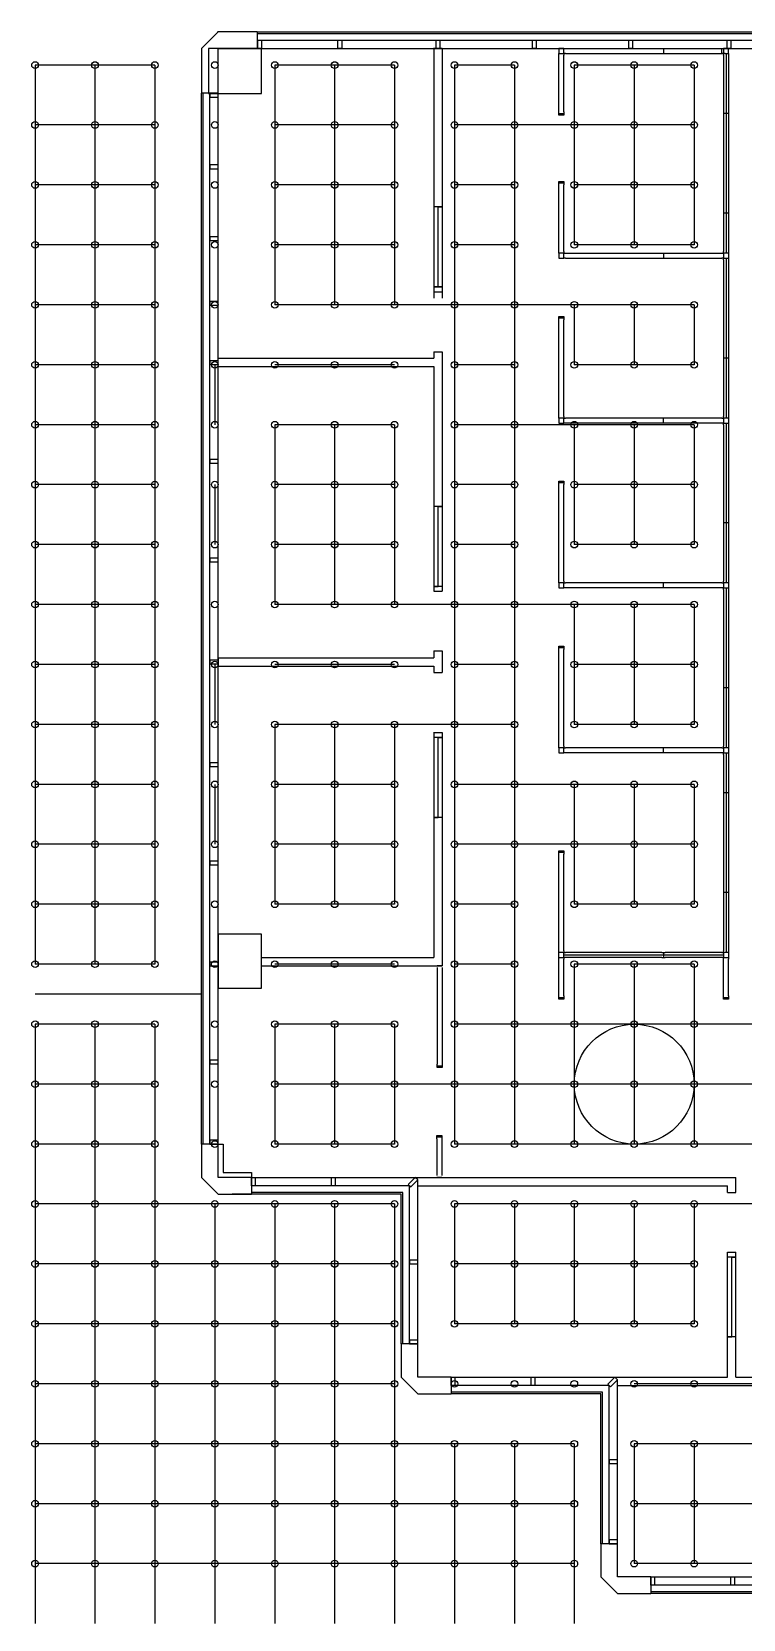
# Model space of a CAD drawing. Header units: inches. Extents: x 1102 to 3431, y 1202 to 3384.
# Drawn here: x 1102 to 1530, y 2431 to 3384 of the extents above; entities that cross this region are included whole.
import ezdxf

# ---------------------------------------------------------------- set-up
doc = ezdxf.new("R2010")
doc.units = ezdxf.units.IN
doc.header["$MEASUREMENT"] = 0
for name, color, linetype in [('E-B-FURR', 6, 'CONTINUOUS'), ('E-B-GLAZ', 8, 'CONTINUOUS'), ('E-B-MULL', 8, 'CONTINUOUS'), ('E-B-SHEL', 2, 'CONTINUOUS'), ('PANELS_201', 6, 'CONTINUOUS')]:
    doc.layers.add(name, color=color, linetype=linetype)

msp = doc.modelspace()

# ---------------------------------------------------------------- linework, layer by layer
at = {"layer": 'E-B-FURR'}
for p, q in [((1238, 3374), (1570, 3374)), ((1348.520601, 3374), (1343.436327, 3374)), ((1343.520601, 3374), (1343.520601, 3223.960452)), ((1348.520601, 3374), (1348.520601, 3223.960452)), ((1140, 3364), (1104, 3364)), ((1176, 3364), (1140, 3364)), ((1284, 3364), (1248, 3364)), ((1320, 3364), (1284, 3364)), ((1392, 3364), (1356, 3364)), ((1464, 3364), (1428, 3364)), ((1500, 3364), (1464, 3364)), ((1214.058273, 2716), (1214.058273, 3347)), ((1140, 3328), (1104, 3328)), ((1176, 3328), (1140, 3328)), ((1284, 3328), (1248, 3328)), ((1320, 3328), (1284, 3328)), ((1392, 3328), (1356, 3328)), ((1428, 3328), (1392, 3328)), ((1464, 3328), (1428, 3328)), ((1500, 3328), (1464, 3328)), ((1140, 3292), (1104, 3292)), ((1176, 3292), (1140, 3292)), ((1284, 3292), (1248, 3292)), ((1320, 3292), (1284, 3292)), ((1392, 3292), (1356, 3292)), ((1464, 3292), (1428, 3292)), ((1500, 3292), (1464, 3292)), ((1140, 3256), (1104, 3256)), ((1176, 3256), (1140, 3256)), ((1284, 3256), (1248, 3256)), ((1320, 3256), (1284, 3256)), ((1392, 3256), (1356, 3256)), ((1464, 3256), (1428, 3256)), ((1500, 3256), (1464, 3256)), ((1343.520601, 3230.812555), (1348.520601, 3230.812555)), ((1343.520601, 3227.812555), (1348.520601, 3227.812555)), ((1140, 3220), (1104, 3220)), ((1176, 3220), (1140, 3220)), ((1284, 3220), (1248, 3220)), ((1320, 3220), (1284, 3220)), ((1356, 3220), (1320, 3220)), ((1392, 3220), (1356, 3220)), ((1428, 3220), (1392, 3220)), ((1464, 3220), (1428, 3220)), ((1500, 3220), (1464, 3220)), ((1214.083223, 3187.960452), (1343.520601, 3187.960452)), ((1214.083223, 3182.862676), (1214.083223, 3187.862676)), ((1343.520601, 3191.812555), (1343.520601, 3187.960452)), ((1343.520601, 3191.812555), (1348.520601, 3191.812555)), ((1348.520601, 3191.812555), (1348.520601, 3048.117026)), ((1140, 3184), (1104, 3184)), ((1176, 3184), (1140, 3184)), ((1214.083223, 3182.960452), (1343.520601, 3182.960452)), ((1284, 3184), (1248, 3184)), ((1320, 3184), (1284, 3184)), ((1343.520601, 3182.960452), (1343.520601, 3048.117026)), ((1392, 3184), (1356, 3184)), ((1464, 3184), (1428, 3184)), ((1500, 3184), (1464, 3184)), ((1140, 3148), (1104, 3148)), ((1176, 3148), (1140, 3148)), ((1284, 3148), (1248, 3148)), ((1320, 3148), (1284, 3148)), ((1392, 3148), (1356, 3148)), ((1428, 3148), (1392, 3148)), ((1464, 3148), (1428, 3148)), ((1500, 3148), (1464, 3148)), ((1140, 3112), (1104, 3112)), ((1176, 3112), (1140, 3112)), ((1284, 3112), (1248, 3112)), ((1320, 3112), (1284, 3112)), ((1392, 3112), (1356, 3112)), ((1464, 3112), (1428, 3112)), ((1500, 3112), (1464, 3112)), ((1140, 3076), (1104, 3076)), ((1176, 3076), (1140, 3076)), ((1284, 3076), (1248, 3076)), ((1320, 3076), (1284, 3076)), ((1392, 3076), (1356, 3076)), ((1464, 3076), (1428, 3076)), ((1500, 3076), (1464, 3076)), ((1343.520601, 3048.117026), (1348.520601, 3048.117026)), ((1140, 3040), (1104, 3040)), ((1176, 3040), (1140, 3040)), ((1284, 3040), (1248, 3040)), ((1320, 3040), (1284, 3040)), ((1356, 3040), (1320, 3040)), ((1392, 3040), (1356, 3040)), ((1428, 3040), (1392, 3040)), ((1464, 3040), (1428, 3040)), ((1500, 3040), (1464, 3040)), ((1140, 3004), (1104, 3004)), ((1176, 3004), (1140, 3004)), ((1214.058273, 3007.971546), (1343.520601, 3007.971546)), ((1214.058273, 3007.93089), (1214.058273, 3002.93089)), ((1284, 3004), (1248, 3004)), ((1320, 3004), (1284, 3004)), ((1343.520601, 3012.117026), (1348.520601, 3012.117026)), ((1343.520601, 3012.117026), (1343.520601, 3007.971546)), ((1348.520601, 3012.117026), (1348.520601, 2999.117026)), ((1392, 3004), (1356, 3004)), ((1464, 3004), (1428, 3004)), ((1500, 3004), (1464, 3004)), ((1214.058273, 3002.971546), (1343.520601, 3002.971546)), ((1343.520601, 3002.971546), (1343.520601, 2999.117026)), ((1343.520601, 2999.117026), (1348.520601, 2999.117026)), ((1140, 2968), (1104, 2968)), ((1176, 2968), (1140, 2968)), ((1284, 2968), (1248, 2968)), ((1320, 2968), (1284, 2968)), ((1356, 2968), (1320, 2968)), ((1392, 2968), (1356, 2968)), ((1464, 2968), (1428, 2968)), ((1500, 2968), (1464, 2968)), ((1343.353543, 2963.089481), (1348.353543, 2963.089481)), ((1343.520601, 2963.117026), (1343.520601, 2827.971546)), ((1343.520601, 2963.117026), (1348.520601, 2963.117026)), ((1348.520601, 2963.117026), (1348.520601, 2822.971546)), ((1140, 2932), (1104, 2932)), ((1176, 2932), (1140, 2932)), ((1284, 2932), (1248, 2932)), ((1320, 2932), (1284, 2932)), ((1392, 2932), (1356, 2932)), ((1428, 2932), (1392, 2932)), ((1464, 2932), (1428, 2932)), ((1500, 2932), (1464, 2932)), ((1140, 2896), (1104, 2896)), ((1176, 2896), (1140, 2896)), ((1284, 2896), (1248, 2896)), ((1320, 2896), (1284, 2896)), ((1392, 2896), (1356, 2896)), ((1428, 2896), (1392, 2896)), ((1464, 2896), (1428, 2896)), ((1500, 2896), (1464, 2896)), ((1140, 2860), (1104, 2860)), ((1176, 2860), (1140, 2860)), ((1284, 2860), (1248, 2860)), ((1320, 2860), (1284, 2860)), ((1392, 2860), (1356, 2860)), ((1464, 2860), (1428, 2860)), ((1500, 2860), (1464, 2860)), ((1140, 2824), (1104, 2824)), ((1176, 2824), (1140, 2824)), ((1240.111079, 2827.971546), (1343.520601, 2827.971546)), ((1240.111079, 2822.971546), (1348.520601, 2822.971546)), ((1284, 2824), (1248, 2824)), ((1320, 2824), (1284, 2824)), ((1392, 2824), (1356, 2824)), ((1464, 2824), (1428, 2824)), ((1500, 2824), (1464, 2824)), ((1214.087116, 2809.653132), (1240.111079, 2809.653132)), ((1140, 2788), (1104, 2788)), ((1176, 2788), (1140, 2788)), ((1284, 2788), (1248, 2788)), ((1320, 2788), (1284, 2788)), ((1392, 2788), (1356, 2788)), ((1428, 2788), (1392, 2788)), ((1464, 2788), (1428, 2788)), ((1500, 2788), (1464, 2788)), ((1536, 2788), (1500, 2788)), ((1140, 2752), (1104, 2752)), ((1176, 2752), (1140, 2752)), ((1284, 2752), (1248, 2752)), ((1320, 2752), (1284, 2752)), ((1356, 2752), (1320, 2752)), ((1392, 2752), (1356, 2752)), ((1428, 2752), (1392, 2752)), ((1464, 2752), (1428, 2752)), ((1500, 2752), (1464, 2752)), ((1536, 2752), (1500, 2752)), ((1140, 2716), (1104, 2716)), ((1176, 2716), (1140, 2716)), ((1284, 2716), (1248, 2716)), ((1320, 2716), (1284, 2716)), ((1392, 2716), (1356, 2716)), ((1428, 2716), (1392, 2716)), ((1464, 2716), (1428, 2716)), ((1500, 2716), (1464, 2716)), ((1536, 2716), (1500, 2716)), ((1234, 2696), (1332.40901, 2696)), ((1332.63739, 2696), (1525, 2696)), ((1334, 2596), (1334, 2694.40901)), ((1334, 2691), (1520, 2691)), ((1520, 2687), (1520, 2691)), ((1525, 2687), (1525, 2696)), ((1140, 2680), (1104, 2680)), ((1176, 2680), (1140, 2680)), ((1212, 2680), (1176, 2680)), ((1248, 2680), (1212, 2680)), ((1284, 2680), (1248, 2680)), ((1320, 2680), (1284, 2680)), ((1392, 2680), (1356, 2680)), ((1428, 2680), (1392, 2680)), ((1464, 2680), (1428, 2680)), ((1500, 2680), (1464, 2680)), ((1536, 2680), (1500, 2680)), ((1520, 2687), (1525, 2687)), ((1520, 2576), (1520, 2651)), ((1520, 2651), (1525, 2651)), ((1525, 2576), (1525, 2651)), ((1140, 2644), (1104, 2644)), ((1176, 2644), (1140, 2644)), ((1212, 2644), (1176, 2644)), ((1248, 2644), (1212, 2644)), ((1284, 2644), (1248, 2644)), ((1320, 2644), (1284, 2644)), ((1392, 2644), (1356, 2644)), ((1428, 2644), (1392, 2644)), ((1464, 2644), (1428, 2644)), ((1500, 2644), (1464, 2644)), ((1140, 2608), (1104, 2608)), ((1176, 2608), (1140, 2608)), ((1212, 2608), (1176, 2608)), ((1248, 2608), (1212, 2608)), ((1284, 2608), (1248, 2608)), ((1320, 2608), (1284, 2608)), ((1392, 2608), (1356, 2608)), ((1428, 2608), (1392, 2608)), ((1464, 2608), (1428, 2608)), ((1500, 2608), (1464, 2608)), ((1354, 2576), (1452.40901, 2576)), ((1452.40901, 2576), (1520, 2576)), ((1454, 2476), (1454, 2574.40901)), ((1525, 2576), (1598, 2576)), ((1140, 2572), (1104, 2572)), ((1176, 2572), (1140, 2572)), ((1212, 2572), (1176, 2572)), ((1248, 2572), (1212, 2572)), ((1284, 2572), (1248, 2572)), ((1320, 2572), (1284, 2572)), ((1454, 2571), (1593, 2571)), ((1500, 2572), (1464, 2572)), ((1536, 2572), (1500, 2572)), ((1140, 2536), (1104, 2536)), ((1176, 2536), (1140, 2536)), ((1212, 2536), (1176, 2536)), ((1248, 2536), (1212, 2536)), ((1284, 2536), (1248, 2536)), ((1320, 2536), (1284, 2536)), ((1356, 2536), (1320, 2536)), ((1392, 2536), (1356, 2536)), ((1428, 2536), (1392, 2536)), ((1500, 2536), (1464, 2536)), ((1536, 2536), (1500, 2536)), ((1140, 2500), (1104, 2500)), ((1176, 2500), (1140, 2500)), ((1212, 2500), (1176, 2500)), ((1248, 2500), (1212, 2500)), ((1284, 2500), (1248, 2500)), ((1320, 2500), (1284, 2500)), ((1356, 2500), (1320, 2500)), ((1392, 2500), (1356, 2500)), ((1428, 2500), (1392, 2500)), ((1500, 2500), (1464, 2500)), ((1536, 2500), (1500, 2500)), ((1140, 2464), (1104, 2464)), ((1176, 2464), (1140, 2464)), ((1212, 2464), (1176, 2464)), ((1248, 2464), (1212, 2464)), ((1284, 2464), (1248, 2464)), ((1320, 2464), (1284, 2464)), ((1356, 2464), (1320, 2464)), ((1392, 2464), (1356, 2464)), ((1428, 2464), (1392, 2464)), ((1500, 2464), (1464, 2464)), ((1536, 2464), (1500, 2464)), ((1474, 2456), (1572.40901, 2456))]:
    msp.add_line(p, q, dxfattribs=at)
at = {"layer": 'E-B-FURR', "color": 3}
for p, q in [((1104, 3364), (1104, 3328)), ((1140, 3364), (1140, 3328)), ((1176, 3364), (1176, 3328)), ((1248, 3364), (1248, 3328)), ((1284, 3364), (1284, 3328)), ((1320, 3364), (1320, 3328)), ((1356, 3364), (1356, 3328)), ((1392, 3364), (1392, 3328)), ((1428, 3364), (1428, 3328)), ((1464, 3364), (1464, 3328)), ((1500, 3364), (1500, 3328)), ((1104, 3328), (1104, 3292)), ((1140, 3328), (1140, 3292)), ((1176, 3328), (1176, 3292)), ((1248, 3328), (1248, 3292)), ((1284, 3328), (1284, 3292)), ((1320, 3328), (1320, 3292)), ((1356, 3328), (1356, 3292)), ((1392, 3328), (1392, 3292)), ((1428, 3328), (1428, 3292)), ((1464, 3328), (1464, 3292)), ((1500, 3328), (1500, 3292)), ((1104, 3292), (1104, 3256)), ((1140, 3292), (1140, 3256)), ((1176, 3292), (1176, 3256)), ((1248, 3292), (1248, 3256)), ((1284, 3292), (1284, 3256)), ((1320, 3292), (1320, 3256)), ((1356, 3292), (1356, 3256)), ((1392, 3292), (1392, 3256)), ((1428, 3292), (1428, 3256)), ((1464, 3292), (1464, 3256)), ((1500, 3292), (1500, 3256)), ((1104, 3256), (1104, 3220)), ((1140, 3256), (1140, 3220)), ((1176, 3256), (1176, 3220)), ((1248, 3256), (1248, 3220)), ((1284, 3256), (1284, 3220)), ((1320, 3256), (1320, 3220)), ((1356, 3256), (1356, 3220)), ((1392, 3256), (1392, 3220)), ((1104, 3220), (1104, 3184)), ((1140, 3220), (1140, 3184)), ((1176, 3220), (1176, 3184)), ((1356, 3220), (1356, 3184)), ((1392, 3220), (1392, 3184)), ((1428, 3220), (1428, 3184)), ((1464, 3220), (1464, 3184)), ((1500, 3220), (1500, 3184)), ((1104, 3184), (1104, 3148)), ((1140, 3184), (1140, 3148)), ((1176, 3184), (1176, 3148)), ((1212, 3184), (1212, 3148)), ((1356, 3184), (1356, 3148)), ((1392, 3184), (1392, 3148)), ((1104, 3148), (1104, 3112)), ((1140, 3148), (1140, 3112)), ((1176, 3148), (1176, 3112)), ((1248, 3148), (1248, 3112)), ((1284, 3148), (1284, 3112)), ((1320, 3148), (1320, 3112)), ((1356, 3148), (1356, 3112)), ((1392, 3148), (1392, 3112)), ((1428, 3148), (1428, 3112)), ((1464, 3148), (1464, 3112)), ((1500, 3148), (1500, 3112)), ((1104, 3112), (1104, 3076)), ((1140, 3112), (1140, 3076)), ((1176, 3112), (1176, 3076)), ((1212, 3112), (1212, 3076)), ((1248, 3112), (1248, 3076)), ((1284, 3112), (1284, 3076)), ((1320, 3112), (1320, 3076)), ((1356, 3112), (1356, 3076)), ((1392, 3112), (1392, 3076)), ((1428, 3112), (1428, 3076)), ((1464, 3112), (1464, 3076)), ((1500, 3112), (1500, 3076)), ((1104, 3076), (1104, 3040)), ((1140, 3076), (1140, 3040)), ((1176, 3076), (1176, 3040)), ((1248, 3076), (1248, 3040)), ((1284, 3076), (1284, 3040)), ((1320, 3076), (1320, 3040)), ((1356, 3076), (1356, 3040)), ((1392, 3076), (1392, 3040)), ((1104, 3040), (1104, 3004)), ((1140, 3040), (1140, 3004)), ((1176, 3040), (1176, 3004)), ((1356, 3040), (1356, 3004)), ((1392, 3040), (1392, 3004)), ((1428, 3040), (1428, 3004)), ((1464, 3040), (1464, 3004)), ((1500, 3040), (1500, 3004)), ((1104, 3004), (1104, 2968)), ((1140, 3004), (1140, 2968)), ((1176, 3004), (1176, 2968)), ((1212, 3004), (1212, 2968)), ((1356, 3004), (1356, 2968)), ((1392, 3004), (1392, 2968)), ((1428, 3004), (1428, 2968)), ((1464, 3004), (1464, 2968)), ((1500, 3004), (1500, 2968)), ((1104, 2968), (1104, 2932)), ((1140, 2968), (1140, 2932)), ((1176, 2968), (1176, 2932)), ((1248, 2968), (1248, 2932)), ((1284, 2968), (1284, 2932)), ((1320, 2968), (1320, 2932)), ((1356, 2968), (1356, 2932)), ((1392, 2968), (1392, 2932)), ((1104, 2932), (1104, 2896)), ((1140, 2932), (1140, 2896)), ((1176, 2932), (1176, 2896)), ((1212, 2932), (1212, 2896)), ((1248, 2932), (1248, 2896)), ((1284, 2932), (1284, 2896)), ((1320, 2932), (1320, 2896)), ((1356, 2932), (1356, 2896)), ((1392, 2932), (1392, 2896)), ((1428, 2932), (1428, 2896)), ((1464, 2932), (1464, 2896)), ((1500, 2932), (1500, 2896)), ((1104, 2896), (1104, 2860)), ((1140, 2896), (1140, 2860)), ((1176, 2896), (1176, 2860)), ((1248, 2896), (1248, 2860)), ((1284, 2896), (1284, 2860)), ((1320, 2896), (1320, 2860)), ((1356, 2896), (1356, 2860)), ((1392, 2896), (1392, 2860)), ((1428, 2896), (1428, 2860)), ((1464, 2896), (1464, 2860)), ((1500, 2896), (1500, 2860)), ((1104, 2860), (1104, 2824)), ((1140, 2860), (1140, 2824)), ((1176, 2860), (1176, 2824)), ((1356, 2860), (1356, 2824)), ((1392, 2860), (1392, 2824)), ((1356, 2824), (1356, 2788)), ((1392, 2824), (1392, 2788)), ((1428, 2824), (1428, 2788)), ((1464, 2824), (1464, 2788)), ((1500, 2824), (1500, 2788)), ((1104, 2788), (1104, 2752)), ((1140, 2788), (1140, 2752)), ((1176, 2788), (1176, 2752)), ((1248, 2788), (1248, 2752)), ((1284, 2788), (1284, 2752)), ((1320, 2788), (1320, 2752)), ((1356, 2788), (1356, 2752)), ((1392, 2788), (1392, 2752)), ((1428, 2788), (1428, 2752)), ((1464, 2788), (1464, 2752)), ((1500, 2788), (1500, 2752)), ((1104, 2752), (1104, 2716)), ((1140, 2752), (1140, 2716)), ((1176, 2752), (1176, 2716)), ((1248, 2752), (1248, 2716)), ((1284, 2752), (1284, 2716)), ((1320, 2752), (1320, 2716)), ((1356, 2752), (1356, 2716)), ((1392, 2752), (1392, 2716)), ((1428, 2752), (1428, 2716)), ((1464, 2752), (1464, 2716)), ((1500, 2752), (1500, 2716)), ((1104, 2716), (1104, 2680)), ((1140, 2716), (1140, 2680)), ((1176, 2716), (1176, 2680)), ((1104, 2680), (1104, 2644)), ((1140, 2680), (1140, 2644)), ((1176, 2680), (1176, 2644)), ((1212, 2680), (1212, 2644)), ((1248, 2680), (1248, 2644)), ((1284, 2680), (1284, 2644)), ((1320, 2680), (1320, 2644)), ((1356, 2680), (1356, 2644)), ((1392, 2680), (1392, 2644)), ((1428, 2680), (1428, 2644)), ((1464, 2680), (1464, 2644)), ((1500, 2680), (1500, 2644)), ((1104, 2644), (1104, 2608)), ((1140, 2644), (1140, 2608)), ((1176, 2644), (1176, 2608)), ((1212, 2644), (1212, 2608)), ((1248, 2644), (1248, 2608)), ((1284, 2644), (1284, 2608)), ((1320, 2644), (1320, 2608)), ((1356, 2644), (1356, 2608)), ((1392, 2644), (1392, 2608)), ((1428, 2644), (1428, 2608)), ((1464, 2644), (1464, 2608)), ((1500, 2644), (1500, 2608)), ((1104, 2608), (1104, 2572)), ((1140, 2608), (1140, 2572)), ((1176, 2608), (1176, 2572)), ((1212, 2608), (1212, 2572)), ((1248, 2608), (1248, 2572)), ((1284, 2608), (1284, 2572)), ((1320, 2608), (1320, 2572)), ((1104, 2572), (1104, 2536)), ((1140, 2572), (1140, 2536)), ((1176, 2572), (1176, 2536)), ((1212, 2572), (1212, 2536)), ((1248, 2572), (1248, 2536)), ((1284, 2572), (1284, 2536)), ((1320, 2572), (1320, 2536)), ((1104, 2536), (1104, 2500)), ((1140, 2536), (1140, 2500)), ((1176, 2536), (1176, 2500)), ((1212, 2536), (1212, 2500)), ((1248, 2536), (1248, 2500)), ((1284, 2536), (1284, 2500)), ((1320, 2536), (1320, 2500)), ((1356, 2536), (1356, 2500)), ((1392, 2536), (1392, 2500)), ((1428, 2536), (1428, 2500)), ((1464, 2536), (1464, 2500)), ((1500, 2536), (1500, 2500)), ((1104, 2500), (1104, 2464)), ((1140, 2500), (1140, 2464)), ((1176, 2500), (1176, 2464)), ((1212, 2500), (1212, 2464)), ((1248, 2500), (1248, 2464)), ((1284, 2500), (1284, 2464)), ((1320, 2500), (1320, 2464)), ((1356, 2500), (1356, 2464)), ((1392, 2500), (1392, 2464)), ((1428, 2500), (1428, 2464)), ((1464, 2500), (1464, 2464)), ((1500, 2500), (1500, 2464)), ((1104, 2464), (1104, 2428)), ((1140, 2464), (1140, 2428)), ((1176, 2464), (1176, 2428)), ((1212, 2464), (1212, 2428)), ((1248, 2464), (1248, 2428)), ((1284, 2464), (1284, 2428)), ((1320, 2464), (1320, 2428)), ((1356, 2464), (1356, 2428)), ((1392, 2464), (1392, 2428)), ((1428, 2464), (1428, 2428))]:
    msp.add_line(p, q, dxfattribs=at)
at = {"layer": 'E-B-FURR'}
msp.add_lwpolyline([(1240.111079, 3374), (1208.111079, 3374), (1208.111079, 3347), (1240.111079, 3347)], close=True, dxfattribs=at)
for points in [[(1240.111079, 2842), (1214.087116, 2842), (1214.087116, 2809.653132)], [(1240.111079, 2809.653132), (1240.111079, 2842)], [(1214, 2716), (1217, 2716), (1217, 2699), (1234, 2699), (1234, 2696)]]:
    msp.add_lwpolyline(points, dxfattribs=at)
for centre, radius in [((1104, 3364), 2), ((1140, 3364), 2), ((1176, 3364), 2), ((1212, 3364), 2), ((1248, 3364), 2), ((1284, 3364), 2), ((1320, 3364), 2), ((1356, 3364), 2), ((1392, 3364), 2), ((1428, 3364), 2), ((1464, 3364), 2), ((1500, 3364), 2), ((1104, 3328), 2), ((1140, 3328), 2), ((1176, 3328), 2), ((1212, 3328), 2), ((1248, 3328), 2), ((1284, 3328), 2), ((1320, 3328), 2), ((1356, 3328), 2), ((1392, 3328), 2), ((1428, 3328), 2), ((1464, 3328), 2), ((1500, 3328), 2), ((1104, 3292), 2), ((1140, 3292), 2), ((1176, 3292), 2), ((1212, 3292), 2), ((1248, 3292), 2), ((1284, 3292), 2), ((1320, 3292), 2), ((1356, 3292), 2), ((1392, 3292), 2), ((1428, 3292), 2), ((1464, 3292), 2), ((1500, 3292), 2), ((1104, 3256), 2), ((1140, 3256), 2), ((1176, 3256), 2), ((1212, 3256), 2), ((1248, 3256), 2), ((1284, 3256), 2), ((1320, 3256), 2), ((1356, 3256), 2), ((1392, 3256), 2), ((1428, 3256), 2), ((1464, 3256), 2), ((1500, 3256), 2), ((1104, 3220), 2), ((1140, 3220), 2), ((1176, 3220), 2), ((1212, 3220), 2), ((1248, 3220), 2), ((1284, 3220), 2), ((1320, 3220), 2), ((1356, 3220), 2), ((1392, 3220), 2), ((1428, 3220), 2), ((1464, 3220), 2), ((1500, 3220), 2), ((1104, 3184), 2), ((1140, 3184), 2), ((1176, 3184), 2), ((1212, 3184), 2), ((1248, 3184), 2), ((1284, 3184), 2), ((1320, 3184), 2), ((1356, 3184), 2), ((1392, 3184), 2), ((1428, 3184), 2), ((1464, 3184), 2), ((1500, 3184), 2), ((1104, 3148), 2), ((1140, 3148), 2), ((1176, 3148), 2), ((1212, 3148), 2), ((1248, 3148), 2), ((1284, 3148), 2), ((1320, 3148), 2), ((1356, 3148), 2), ((1392, 3148), 2), ((1428, 3148), 2), ((1464, 3148), 2), ((1500, 3148), 2), ((1104, 3112), 2), ((1140, 3112), 2), ((1176, 3112), 2), ((1212, 3112), 2), ((1248, 3112), 2), ((1284, 3112), 2), ((1320, 3112), 2), ((1356, 3112), 2), ((1392, 3112), 2), ((1428, 3112), 2), ((1464, 3112), 2), ((1500, 3112), 2), ((1104, 3076), 2), ((1140, 3076), 2), ((1176, 3076), 2), ((1212, 3076), 2), ((1248, 3076), 2), ((1284, 3076), 2), ((1320, 3076), 2), ((1356, 3076), 2), ((1392, 3076), 2), ((1428, 3076), 2), ((1464, 3076), 2), ((1500, 3076), 2), ((1104, 3040), 2), ((1140, 3040), 2), ((1176, 3040), 2), ((1212, 3040), 2), ((1248, 3040), 2), ((1284, 3040), 2), ((1320, 3040), 2), ((1356, 3040), 2), ((1392, 3040), 2), ((1428, 3040), 2), ((1464, 3040), 2), ((1500, 3040), 2), ((1104, 3004), 2), ((1140, 3004), 2), ((1176, 3004), 2), ((1212, 3004), 2), ((1248, 3004), 2), ((1284, 3004), 2), ((1320, 3004), 2), ((1356, 3004), 2), ((1392, 3004), 2), ((1428, 3004), 2), ((1464, 3004), 2), ((1500, 3004), 2), ((1104, 2968), 2), ((1140, 2968), 2), ((1176, 2968), 2), ((1212, 2968), 2), ((1248, 2968), 2), ((1284, 2968), 2), ((1320, 2968), 2), ((1356, 2968), 2), ((1392, 2968), 2), ((1428, 2968), 2), ((1464, 2968), 2), ((1500, 2968), 2), ((1104, 2932), 2), ((1140, 2932), 2), ((1176, 2932), 2), ((1212, 2932), 2), ((1248, 2932), 2), ((1284, 2932), 2), ((1320, 2932), 2), ((1356, 2932), 2), ((1392, 2932), 2), ((1428, 2932), 2), ((1464, 2932), 2), ((1500, 2932), 2), ((1104, 2896), 2), ((1140, 2896), 2), ((1176, 2896), 2), ((1212, 2896), 2), ((1248, 2896), 2), ((1284, 2896), 2), ((1320, 2896), 2), ((1356, 2896), 2), ((1392, 2896), 2), ((1428, 2896), 2), ((1464, 2896), 2), ((1500, 2896), 2), ((1104, 2860), 2), ((1140, 2860), 2), ((1176, 2860), 2), ((1212, 2860), 2), ((1248, 2860), 2), ((1284, 2860), 2), ((1320, 2860), 2), ((1356, 2860), 2), ((1392, 2860), 2), ((1428, 2860), 2), ((1464, 2860), 2), ((1500, 2860), 2), ((1104, 2824), 2), ((1140, 2824), 2), ((1176, 2824), 2), ((1212, 2824), 2), ((1248, 2824), 2), ((1284, 2824), 2), ((1320, 2824), 2), ((1356, 2824), 2), ((1392, 2824), 2), ((1428, 2824), 2), ((1464, 2824), 2), ((1500, 2824), 2), ((1104, 2788), 2), ((1140, 2788), 2), ((1176, 2788), 2), ((1212, 2788), 2), ((1248, 2788), 2), ((1284, 2788), 2), ((1320, 2788), 2), ((1356, 2788), 2), ((1392, 2788), 2), ((1428, 2788), 2), ((1464, 2752), 36), ((1464, 2788), 2), ((1500, 2788), 2), ((1104, 2752), 2), ((1140, 2752), 2), ((1176, 2752), 2), ((1212, 2752), 2), ((1248, 2752), 2), ((1284, 2752), 2), ((1320, 2752), 2), ((1356, 2752), 2), ((1392, 2752), 2), ((1428, 2752), 2), ((1464, 2752), 2), ((1500, 2752), 2), ((1104, 2716), 2), ((1140, 2716), 2), ((1176, 2716), 2), ((1212, 2716), 2), ((1248, 2716), 2), ((1284, 2716), 2), ((1320, 2716), 2), ((1356, 2716), 2), ((1392, 2716), 2), ((1428, 2716), 2), ((1464, 2716), 2), ((1500, 2716), 2), ((1104, 2680), 2), ((1140, 2680), 2), ((1176, 2680), 2), ((1212, 2680), 2), ((1248, 2680), 2), ((1284, 2680), 2), ((1320, 2680), 2), ((1356, 2680), 2), ((1392, 2680), 2), ((1428, 2680), 2), ((1464, 2680), 2), ((1500, 2680), 2), ((1104, 2644), 2), ((1140, 2644), 2), ((1176, 2644), 2), ((1212, 2644), 2), ((1248, 2644), 2), ((1284, 2644), 2), ((1320, 2644), 2), ((1356, 2644), 2), ((1392, 2644), 2), ((1428, 2644), 2), ((1464, 2644), 2), ((1500, 2644), 2), ((1104, 2608), 2), ((1140, 2608), 2), ((1176, 2608), 2), ((1212, 2608), 2), ((1248, 2608), 2), ((1284, 2608), 2), ((1320, 2608), 2), ((1356, 2608), 2), ((1392, 2608), 2), ((1428, 2608), 2), ((1464, 2608), 2), ((1500, 2608), 2), ((1104, 2572), 2), ((1140, 2572), 2), ((1176, 2572), 2), ((1212, 2572), 2), ((1248, 2572), 2), ((1284, 2572), 2), ((1320, 2572), 2), ((1356, 2572), 2), ((1392, 2572), 2), ((1428, 2572), 2), ((1464, 2572), 2), ((1500, 2572), 2), ((1104, 2536), 2), ((1140, 2536), 2), ((1176, 2536), 2), ((1212, 2536), 2), ((1248, 2536), 2), ((1284, 2536), 2), ((1320, 2536), 2), ((1356, 2536), 2), ((1392, 2536), 2), ((1428, 2536), 2), ((1464, 2536), 2), ((1500, 2536), 2), ((1104, 2500), 2), ((1140, 2500), 2), ((1176, 2500), 2), ((1212, 2500), 2), ((1248, 2500), 2), ((1284, 2500), 2), ((1320, 2500), 2), ((1356, 2500), 2), ((1392, 2500), 2), ((1428, 2500), 2), ((1464, 2500), 2), ((1500, 2500), 2), ((1104, 2464), 2), ((1140, 2464), 2), ((1176, 2464), 2), ((1212, 2464), 2), ((1248, 2464), 2), ((1284, 2464), 2), ((1320, 2464), 2), ((1356, 2464), 2), ((1392, 2464), 2), ((1428, 2464), 2), ((1464, 2464), 2), ((1500, 2464), 2)]:
    msp.add_circle(centre, radius, dxfattribs=at)
at = {"layer": 'E-B-GLAZ'}
for p, q in [((1238, 3384), (1570, 3384)), ((1238, 3383), (1570, 3383)), ((1238, 3379), (1570, 3379)), ((1204, 2716), (1204, 3347.104663)), ((1205, 2716), (1205, 3347.104663)), ((1209, 2716), (1209, 3347)), ((1204, 2806), (1104, 2806)), ((1329, 2691), (1234, 2691)), ((1329, 2596), (1329, 2691)), ((1316.384776, 2686), (1222.384776, 2686)), ((1325, 2687), (1234, 2687)), ((1324, 2686), (1234, 2686)), ((1324, 2596), (1324, 2686)), ((1325, 2596), (1325, 2687)), ((1449, 2571), (1354, 2571)), ((1445, 2567), (1354, 2567)), ((1444, 2566), (1354, 2566)), ((1444, 2476), (1444, 2566)), ((1445, 2476), (1445, 2567)), ((1449, 2476), (1449, 2571)), ((1570, 2451), (1474, 2451)), ((1570, 2447), (1474, 2447)), ((1570, 2446), (1474, 2446))]:
    msp.add_line(p, q, dxfattribs=at)
for points in [[(1348.520601, 3230.812555), (1343.520601, 3230.812555), (1346.159248, 3230.812555), (1346.159248, 3278.812555), (1348.520601, 3278.812555), (1343.520601, 3278.812555)], [(1348.520601, 3050.903066), (1343.520601, 3050.903066), (1346.159248, 3050.903066), (1346.159248, 3098.903066), (1348.520601, 3098.903066), (1343.520601, 3098.903066)], [(1348.520601, 2912.117026), (1343.520601, 2912.117026), (1346.159248, 2912.117026), (1346.159248, 2960.117026), (1348.520601, 2960.117026), (1343.520601, 2960.117026)], [(1524.919673, 2600.122912), (1519.919673, 2600.122912), (1522.55832, 2600.122912), (1522.55832, 2648.122912), (1524.919673, 2648.122912), (1519.919673, 2648.122912)]]:
    msp.add_lwpolyline(points, dxfattribs=at)
at = {"layer": 'E-B-MULL'}
for points in [[(1240.117978, 3379), (1240.117978, 3374), (1237.867978, 3374), (1237.867978, 3379)], [(1288.25, 3379), (1288.25, 3374), (1286, 3374), (1286, 3379)], [(1347.25, 3379), (1347.25, 3374), (1345, 3374), (1345, 3379)], [(1405.125, 3379), (1405.125, 3374), (1402.875, 3374), (1402.875, 3379)], [(1463, 3379), (1463, 3374), (1460.75, 3374), (1460.75, 3379)], [(1522, 3379), (1522, 3374), (1519.75, 3374), (1519.75, 3379)], [(1209, 3344.75), (1214, 3344.75), (1214, 3347), (1209, 3347)], [(1209, 3301.760686), (1214, 3301.760686), (1214, 3304.010686), (1209, 3304.010686)], [(1208.979503, 3258.540661), (1213.979503, 3258.540661), (1213.979503, 3260.790661), (1208.979503, 3260.790661)], [(1208.979503, 3219.763366), (1213.979503, 3219.763366), (1213.979503, 3222.013366), (1208.979503, 3222.013366)], [(1209, 3184.153265), (1214, 3184.153265), (1214, 3186.403265), (1209, 3186.403265)], [(1209, 3124.867484), (1214, 3124.867484), (1214, 3127.117484), (1209, 3127.117484)], [(1209, 3065.658881), (1214, 3065.658881), (1214, 3067.908881), (1209, 3067.908881)], [(1209, 3004.299338), (1214, 3004.299338), (1214, 3006.549338), (1209, 3006.549338)], [(1209, 2942.771172), (1214, 2942.771172), (1214, 2945.021172), (1209, 2945.021172)], [(1209, 2883.621373), (1214, 2883.621373), (1214, 2885.871373), (1209, 2885.871373)], [(1209, 2822.942576), (1214, 2822.942576), (1214, 2825.192576), (1209, 2825.192576)], [(1209, 2764.079505), (1214, 2764.079505), (1214, 2766.329505), (1209, 2766.329505)], [(1209, 2716), (1214, 2716), (1214, 2718.25), (1209, 2718.25)], [(1234, 2691), (1234, 2696), (1236.25, 2696), (1236.25, 2691)], [(1282.079505, 2691), (1282.079505, 2696), (1284.329505, 2696), (1284.329505, 2691)], [(1329.795495, 2690.204505), (1334, 2694.40901), (1332.40901, 2696), (1328.204505, 2691.795495)], [(1329.795495, 2690.204505), (1334, 2694.40901), (1332.40901, 2696), (1328.204505, 2691.795495)], [(1329, 2644.079505), (1334, 2644.079505), (1334, 2646.329505), (1329, 2646.329505)], [(1329, 2596), (1334, 2596), (1334, 2598.25), (1329, 2598.25)], [(1354, 2571), (1354, 2576), (1356.25, 2576), (1356.25, 2571)], [(1402.079505, 2571), (1402.079505, 2576), (1404.329505, 2576), (1404.329505, 2571)], [(1449.795495, 2570.204505), (1454, 2574.40901), (1452.40901, 2576), (1448.204505, 2571.795495)], [(1449, 2524.079505), (1454, 2524.079505), (1454, 2526.329505), (1449, 2526.329505)], [(1449, 2476), (1454, 2476), (1454, 2478.25), (1449, 2478.25)], [(1474, 2451), (1474, 2456), (1476.25, 2456), (1476.25, 2451)], [(1522.079505, 2451), (1522.079505, 2456), (1524.329505, 2456), (1524.329505, 2451)]]:
    msp.add_lwpolyline(points, close=True, dxfattribs=at)
at = {"layer": 'E-B-SHEL'}
for p, q in [((1214.0399, 3384), (1204, 3373.9601)), ((1237.669498, 3384), (1213.688372, 3384)), ((1237.699478, 3373.9601), (1237.699478, 3383.9601)), ((1204, 3373.9601), (1204, 3347.104663)), ((1238, 3374), (1210, 3374)), ((1238, 3374.010018), (1210.368025, 3374.010018)), ((1214, 3347.104663), (1214, 3373.9601)), ((1214, 3373.9601), (1240.165804, 3373.9601)), ((1214, 3347.104663), (1204, 3347.104663)), ((1204, 2716), (1204, 2696)), ((1214, 2716), (1204, 2716)), ((1214, 2696), (1214, 2716)), ((1204, 2696), (1214, 2686)), ((1234, 2696), (1214, 2696)), ((1234, 2696), (1234, 2686)), ((1214, 2686), (1234, 2686)), ((1334, 2596), (1324, 2596)), ((1324, 2596), (1324, 2576)), ((1334, 2576), (1334, 2596)), ((1324, 2576), (1334, 2566)), ((1354, 2576), (1334, 2576)), ((1354, 2576), (1354, 2566)), ((1334, 2566), (1354, 2566)), ((1454, 2476), (1444, 2476)), ((1444, 2476), (1444, 2456)), ((1454, 2456), (1454, 2476)), ((1444, 2456), (1454, 2446)), ((1474, 2456), (1454, 2456)), ((1474, 2456), (1474, 2446)), ((1454, 2446), (1474, 2446))]:
    msp.add_line(p, q, dxfattribs=at)
at = {"layer": 'PANELS_201', "linetype": 'Continuous'}
for p, q in [((1480.6363, 3374), (1482.6363, 3374)), ((1480.6363, 3371), (1482.6363, 3371)), ((1481.6363, 3374), (1481.6363, 3371)), ((1517.636298, 3374), (1517.636298, 3371))]:
    msp.add_line(p, q, dxfattribs=at)
for points in [[(1421.6363, 3374), (1418.6363, 3374), (1418.6363, 3371)], [(1418.6363, 3370), (1418.6363, 3371), (1421.6363, 3371), (1421.6363, 3370)], [(1418.6363, 3336.000002), (1418.6363, 3370)], [(1422.6363, 3371), (1421.6363, 3371), (1421.6363, 3374), (1422.6363, 3374)], [(1421.6363, 3336.000002), (1421.6363, 3370)], [(1422.6363, 3374), (1480.6363, 3374)], [(1422.6363, 3371), (1480.6363, 3371)], [(1482.6363, 3374), (1516.636298, 3374)], [(1482.6363, 3371), (1516.636298, 3371)], [(1518.636298, 3371), (1517.636298, 3371), (1516.636298, 3371), (1516.636298, 3374), (1518.636298, 3374)], [(1516.636298, 3374), (1517.636298, 3374), (1517.636298, 3371), (1516.636298, 3371)], [(1520.636298, 3371), (1520.636298, 3374), (1517.636298, 3374)], [(1517.636298, 3370), (1517.636298, 3371), (1520.636298, 3371), (1520.636298, 3370)], [(1517.636298, 3370), (1517.636298, 3336)], [(1519.136298, 3371), (1519.136298, 3335)], [(1520.636298, 3370), (1520.636298, 3336)], [(1421.6363, 3336.000002), (1421.6363, 3335.000002), (1421.6363, 3334.000002), (1418.6363, 3334.000002), (1418.6363, 3336.000002)], [(1418.6363, 3335.000002), (1421.6363, 3335.000002)], [(1517.635523, 3335.998679), (1517.635523, 3333.998679)], [(1520.635523, 3334.998679), (1517.635523, 3334.998679)], [(1517.635523, 3333.998679), (1517.635523, 3275.998679)], [(1519.135523, 3334.998679), (1519.135523, 3274.998679)], [(1520.635523, 3335.998679), (1520.635523, 3333.998679)], [(1520.635523, 3333.998679), (1520.635523, 3275.998679)], [(1418.635523, 3291.998679), (1418.635523, 3292.998679), (1418.635523, 3293.998679), (1421.635523, 3293.998679), (1421.635523, 3291.998679)], [(1421.635523, 3292.998679), (1418.635523, 3292.998679)], [(1418.635523, 3251.998679), (1418.635523, 3291.998679)], [(1421.635523, 3251.998679), (1421.635523, 3291.998679)], [(1517.635523, 3275.998679), (1517.635523, 3273.998679)], [(1520.635523, 3274.998679), (1517.635523, 3274.998679)], [(1517.635523, 3273.998679), (1517.635523, 3251.998679)], [(1519.135523, 3274.998679), (1519.135523, 3250.998679)], [(1520.635523, 3275.998679), (1520.635523, 3273.998679)], [(1520.635523, 3273.998679), (1520.635523, 3251.998679)], [(1421.635523, 3251.998679), (1421.635523, 3250.998679), (1418.635523, 3250.998679), (1418.635523, 3251.998679)], [(1520.635523, 3251.998679), (1520.635523, 3250.998679), (1517.635523, 3250.998679), (1517.635523, 3251.998679)], [(1418.635523, 3250.998679), (1418.635523, 3247.998679), (1421.635523, 3247.998679)], [(1422.635523, 3247.998679), (1421.635523, 3247.998679), (1421.635523, 3250.998679), (1422.635523, 3250.998679)], [(1422.635523, 3250.998679), (1480.635523, 3250.998679)], [(1422.635523, 3247.998679), (1480.635523, 3247.998679)], [(1480.635523, 3250.998679), (1482.635523, 3250.998679)], [(1480.635523, 3247.998679), (1482.635523, 3247.998679)], [(1481.635523, 3250.998679), (1481.635523, 3247.998679)], [(1482.635523, 3250.998679), (1516.635523, 3250.998679)], [(1482.635523, 3247.998679), (1516.635523, 3247.998679)], [(1516.635523, 3250.998679), (1517.635523, 3250.998679), (1517.635523, 3247.998679), (1516.635523, 3247.998679)], [(1517.635523, 3246.998679), (1517.635523, 3247.998679), (1520.635523, 3247.998679), (1520.635523, 3246.998679)], [(1517.635523, 3246.998679), (1517.635523, 3188.998679)], [(1519.135523, 3247.998679), (1519.135523, 3187.998679)], [(1520.635523, 3250.998679), (1520.635523, 3247.998679)], [(1520.635523, 3246.998679), (1520.635523, 3188.998679)], [(1418.635523, 3210.998679), (1418.635523, 3211.998679), (1418.635523, 3212.998679), (1421.635523, 3212.998679), (1421.635523, 3210.998679)], [(1421.635523, 3211.998679), (1418.635523, 3211.998679)], [(1418.635523, 3152.998679), (1418.635523, 3210.998679)], [(1421.635523, 3152.998679), (1421.635523, 3210.998679)], [(1517.635523, 3188.998679), (1517.635523, 3186.998679)], [(1520.635523, 3187.998679), (1517.635523, 3187.998679)], [(1517.635523, 3186.998679), (1517.635523, 3152.998679)], [(1519.135523, 3187.998679), (1519.135523, 3151.998679)], [(1520.635523, 3188.998679), (1520.635523, 3186.998679)], [(1520.635523, 3186.998679), (1520.635523, 3152.998679)], [(1421.635523, 3152.998679), (1421.635523, 3151.998679), (1418.635523, 3151.998679), (1418.635523, 3152.998679)], [(1418.635523, 3151.998679), (1418.635523, 3148.998679), (1421.635523, 3148.998679)], [(1422.635523, 3148.998679), (1421.635523, 3148.998679), (1421.635523, 3151.998679), (1422.635523, 3151.998679)], [(1480.635523, 3151.998679), (1422.635523, 3151.998679)], [(1480.635523, 3148.998679), (1422.635523, 3148.998679)], [(1482.635523, 3151.998679), (1480.635523, 3151.998679)], [(1482.635523, 3148.998679), (1480.635523, 3148.998679)], [(1481.635523, 3148.998679), (1481.635523, 3151.998679)], [(1516.635523, 3151.998679), (1482.635523, 3151.998679)], [(1516.635523, 3148.998679), (1482.635523, 3148.998679)], [(1516.635523, 3151.998679), (1517.635523, 3151.998679), (1517.635523, 3148.998679), (1516.635523, 3148.998679)], [(1520.635523, 3152.998679), (1520.635523, 3151.998679), (1517.635523, 3151.998679), (1517.635523, 3152.998679)], [(1517.635523, 3147.998679), (1517.635523, 3148.998679), (1520.635523, 3148.998679), (1520.635523, 3147.998679)], [(1517.635523, 3147.998679), (1517.635523, 3089.998679)], [(1519.135523, 3148.998679), (1519.135523, 3088.998679)], [(1520.635523, 3151.998679), (1520.635523, 3148.998679)], [(1520.635523, 3147.998679), (1520.635523, 3089.998679)], [(1418.635523, 3111.998679), (1418.635523, 3112.998679), (1418.635523, 3113.998679), (1421.635523, 3113.998679), (1421.635523, 3111.998679)], [(1421.635523, 3112.998679), (1418.635523, 3112.998679)], [(1418.635523, 3053.998679), (1418.635523, 3111.998679)], [(1421.635523, 3053.998679), (1421.635523, 3111.998679)], [(1517.635523, 3089.998679), (1517.635523, 3087.998679)], [(1520.635523, 3088.998679), (1517.635523, 3088.998679)], [(1519.135523, 3088.998679), (1519.135523, 3052.998679)], [(1520.635523, 3089.998679), (1520.635523, 3087.998679)], [(1517.635523, 3087.998679), (1517.635523, 3053.998679)], [(1520.635523, 3087.998679), (1520.635523, 3053.998679)], [(1421.635523, 3053.998679), (1421.635523, 3052.998679), (1418.635523, 3052.998679), (1418.635523, 3053.998679)], [(1418.635523, 3052.998679), (1418.635523, 3049.998679), (1421.635523, 3049.998679)], [(1422.635523, 3049.998679), (1421.635523, 3049.998679), (1421.635523, 3052.998679), (1422.635523, 3052.998679)], [(1480.635523, 3052.998679), (1422.635523, 3052.998679)], [(1482.635523, 3052.998679), (1480.635523, 3052.998679)], [(1481.635523, 3049.998679), (1481.635523, 3052.998679)], [(1516.635523, 3052.998679), (1482.635523, 3052.998679)], [(1516.635523, 3052.998679), (1517.635523, 3052.998679), (1517.635523, 3049.998679), (1516.635523, 3049.998679)], [(1520.635523, 3053.998679), (1520.635523, 3052.998679), (1517.635523, 3052.998679), (1517.635523, 3053.998679)], [(1520.635523, 3052.998679), (1520.635523, 3049.998679)], [(1480.635523, 3049.998679), (1422.635523, 3049.998679)], [(1482.635523, 3049.998679), (1480.635523, 3049.998679)], [(1516.635523, 3049.998679), (1482.635523, 3049.998679)], [(1517.635523, 3048.998679), (1517.635523, 3049.998679), (1520.635523, 3049.998679), (1520.635523, 3048.998679)], [(1517.635523, 3048.998679), (1517.635523, 2990.998679)], [(1519.135523, 3049.998679), (1519.135523, 2989.998679)], [(1520.635523, 3048.998679), (1520.635523, 2990.998679)], [(1418.635523, 3012.998679), (1418.635523, 3013.998679), (1418.635523, 3014.998679), (1421.635523, 3014.998679), (1421.635523, 3012.998679)], [(1421.635523, 3013.998679), (1418.635523, 3013.998679)], [(1418.635523, 2954.998679), (1418.635523, 3012.998679)], [(1421.635523, 2954.998679), (1421.635523, 3012.998679)], [(1517.635523, 2990.998679), (1517.635523, 2988.998679)], [(1520.635523, 2989.998679), (1517.635523, 2989.998679)], [(1517.635523, 2988.998679), (1517.635523, 2954.998679)], [(1519.135523, 2989.998679), (1519.135523, 2953.998679)], [(1520.635523, 2990.998679), (1520.635523, 2988.998679)], [(1520.635523, 2988.998679), (1520.635523, 2954.998679)], [(1421.635523, 2954.998679), (1421.635523, 2953.998679), (1418.635523, 2953.998679), (1418.635523, 2954.998679)], [(1418.635523, 2953.998679), (1418.635523, 2950.998679), (1421.635523, 2950.998679)], [(1422.635523, 2950.998679), (1421.635523, 2950.998679), (1421.635523, 2953.998679), (1422.635523, 2953.998679)], [(1480.635523, 2953.998679), (1422.635523, 2953.998679)], [(1480.635523, 2950.998679), (1422.635523, 2950.998679)], [(1482.635523, 2953.998679), (1480.635523, 2953.998679)], [(1482.635523, 2950.998679), (1480.635523, 2950.998679)], [(1481.635523, 2950.998679), (1481.635523, 2953.998679)], [(1516.635523, 2953.998679), (1482.635523, 2953.998679)], [(1516.635523, 2950.998679), (1482.635523, 2950.998679)], [(1516.635523, 2953.998679), (1517.635523, 2953.998679), (1517.635523, 2950.998679), (1516.635523, 2950.998679)], [(1520.635523, 2954.998679), (1520.635523, 2953.998679), (1517.635523, 2953.998679), (1517.635523, 2954.998679)], [(1517.635523, 2949.998679), (1517.635523, 2950.998679), (1520.635523, 2950.998679), (1520.635523, 2949.998679)], [(1517.635523, 2949.998679), (1517.635523, 2927.998679)], [(1519.135523, 2950.998679), (1519.135523, 2926.998679)], [(1520.635523, 2953.998679), (1520.635523, 2950.998679)], [(1520.635523, 2949.998679), (1520.635523, 2927.998679)], [(1517.635523, 2927.998679), (1517.635523, 2925.998679)], [(1520.635523, 2926.998679), (1517.635523, 2926.998679)], [(1519.135523, 2926.998679), (1519.135523, 2866.998679)], [(1520.635523, 2927.998679), (1520.635523, 2925.998679)], [(1517.635523, 2925.998679), (1517.635523, 2867.998679)], [(1520.635523, 2925.998679), (1520.635523, 2867.998679)], [(1418.635523, 2889.998679), (1418.635523, 2890.998679), (1418.635523, 2891.998679), (1421.635523, 2891.998679), (1421.635523, 2889.998679)], [(1421.635523, 2890.998679), (1418.635523, 2890.998679)], [(1418.635523, 2831.998679), (1418.635523, 2889.998679)], [(1421.635523, 2831.998679), (1421.635523, 2889.998679)], [(1517.635523, 2867.998679), (1517.635523, 2865.998679)], [(1520.635523, 2866.998679), (1517.635523, 2866.998679)], [(1517.635523, 2865.998679), (1517.635523, 2831.998679)], [(1519.135523, 2866.998679), (1519.135523, 2830.998679)], [(1520.635523, 2867.998679), (1520.635523, 2865.998679)], [(1520.635523, 2865.998679), (1520.635523, 2831.998679)], [(1421.635523, 2831.998679), (1421.635523, 2830.998679), (1418.635523, 2830.998679), (1418.635523, 2831.998679)], [(1520.635523, 2831.998679), (1520.635523, 2830.998679), (1517.635523, 2830.998679), (1517.635523, 2831.998679)], [(1348.520601, 2822.971546), (1345.520601, 2822.971546), (1345.520601, 2823.221546), (1348.520601, 2823.221546), (1348.520601, 2822.971546)], [(1418.635523, 2827.998679), (1418.635523, 2830.998679)], [(1418.635523, 2826.998679), (1418.635523, 2827.998679), (1421.635523, 2827.998679), (1421.635523, 2826.998679)], [(1418.635523, 2804.998679), (1418.635523, 2826.998679)], [(1422.635523, 2827.998679), (1421.635523, 2827.998679), (1421.635523, 2830.998679), (1422.635523, 2830.998679)], [(1481.635523, 2829.498679), (1421.635523, 2829.498679)], [(1421.635523, 2804.998679), (1421.635523, 2826.998679)], [(1480.635523, 2830.998679), (1422.635523, 2830.998679)], [(1480.635523, 2827.998679), (1422.635523, 2827.998679)], [(1480.635523, 2830.998679), (1482.635523, 2830.998679)], [(1480.635523, 2827.998679), (1482.635523, 2827.998679)], [(1481.635523, 2830.998679), (1481.635523, 2827.998679)], [(1517.635523, 2829.498679), (1481.635523, 2829.498679)], [(1516.635523, 2830.998679), (1482.635523, 2830.998679)], [(1516.635523, 2827.998679), (1482.635523, 2827.998679)], [(1516.635523, 2830.998679), (1517.635523, 2830.998679), (1517.635523, 2827.998679), (1516.635523, 2827.998679)], [(1517.635523, 2826.998679), (1517.635523, 2827.998679), (1520.635523, 2827.998679), (1520.635523, 2826.998679)], [(1517.635523, 2804.998679), (1517.635523, 2826.998679)], [(1520.635523, 2830.998679), (1520.635523, 2827.998679)], [(1520.635523, 2804.998679), (1520.635523, 2826.998679)], [(1345.520601, 2821.971546), (1345.520601, 2763.971546)], [(1348.520601, 2821.971546), (1348.520601, 2763.971546)], [(1421.635523, 2804.998679), (1421.635523, 2803.998679), (1421.635523, 2802.998679), (1418.635523, 2802.998679), (1418.635523, 2804.998679)], [(1418.635523, 2803.998679), (1421.635523, 2803.998679)], [(1520.635523, 2804.998679), (1520.635523, 2803.998679), (1520.635523, 2802.998679), (1517.635523, 2802.998679), (1517.635523, 2804.998679)], [(1517.635523, 2803.998679), (1520.635523, 2803.998679)], [(1348.520601, 2763.971546), (1348.520601, 2762.971546), (1348.520601, 2761.971546), (1345.520601, 2761.971546), (1345.520601, 2763.971546)], [(1345.520601, 2762.971546), (1348.520601, 2762.971546)], [(1345.394407, 2719.132527), (1345.394407, 2720.132527), (1345.394407, 2721.132527), (1348.394407, 2721.132527), (1348.394407, 2719.132527)], [(1348.394407, 2720.132527), (1345.394407, 2720.132527)], [(1345.394407, 2719.132527), (1345.394407, 2697.132527)], [(1348.394407, 2719.132527), (1348.394407, 2697.132527)], [(1345.394407, 2696.132527), (1348.394407, 2696.132527), (1348.394407, 2695.882527), (1345.394407, 2695.882527), (1345.394407, 2696.132527)]]:
    msp.add_lwpolyline(points, dxfattribs=at)

doc.saveas('drawing.dxf')
